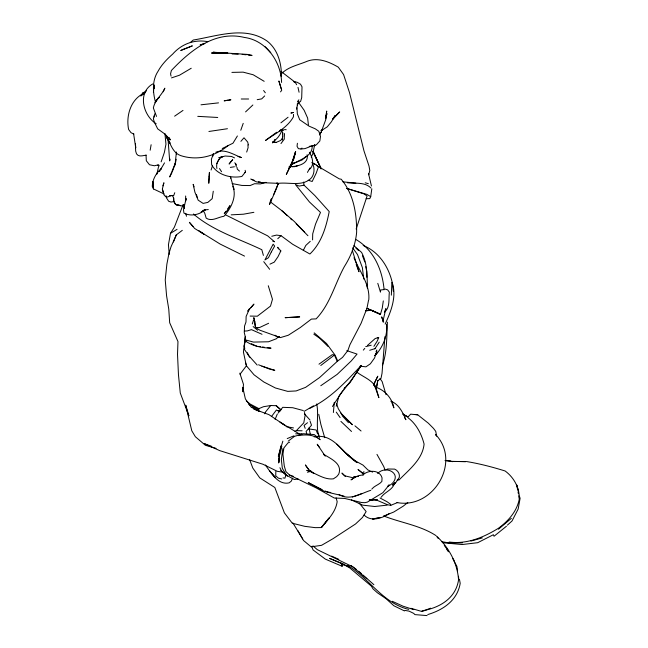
<?xml version="1.0" encoding="UTF-8"?>
<svg xmlns="http://www.w3.org/2000/svg" width="648" height="648" viewBox="0 0 648 648"><rect width="100%" height="100%" fill="white"/><g stroke="black" fill="none" stroke-linecap="round" stroke-linejoin="round"><path stroke-width="0.97" d="M185.612 201.415L185.66 195.996M312.198 146.189C312.409 157.529 298.088 159.748 290.903 165.321L286.335 174.361L292.961 160.258L295.642 151.77L292.961 160.258M312.587 239.898L312.709 233.847L315.544 224.087L320.501 212.406L309.38 201.901L295.391 184.469L299.109 186.089L304.034 185.166L314.871 195.575L329.216 211.564C326.163 226.962 321.602 242.83 309.898 254.008L292.669 244.272L280.997 235.678L276.534 235.086L271.763 236.269M176.216 159.262L175.033 165.07L176.418 152.142M387.423 322.145C386.605 336.45 387.277 351.329 382.547 365.043M391.351 295.164L391.846 282.455M368.769 299.943C370.211 284.488 359.51 271.407 353.978 257.758M293.528 114.413L293.414 116.867C287.226 127.899 275.384 133.439 265.461 140.494L276.631 132.257M279.58 457.115L278.681 462.794L279.15 453.689L280.973 445.775M282.609 136.096L282.39 140.033L282.658 138.121M384.944 336.596L382.028 373.329L381 378.4L377.735 380.813L376.496 387.617M282.844 136.299L282.666 132.791M284.229 138.299L284.537 133.529M169.938 195.583L171.509 195.51L167.087 197.13L164.365 195.591L162.364 189.046L163.904 182.768L162.915 185.822M240.052 374.212L246.386 365.828L243.429 352.107L245.26 336.66L244.272 332.594L244.547 326.049L245.981 322.016L246.127 316.459L249.658 308.399L247.763 311.186L253.959 304.098L250.906 307.565M244.62 344.606L245.26 336.66M281.588 82.458C281.119 61.673 266.077 40.273 244.353 37.438C214.836 30.237 190.204 50.649 171.372 70.502L170.562 73.848L171.048 76.124M176.369 154.005L176.515 152.215M333.38 412.525L334.295 402.295M213.281 191.225L212.18 198.661L207.838 202.395L203.108 203.399L198.191 200.183L194.918 192.213L193.169 184.356L194.076 186.875M153.406 92.437L154.24 84.945L154.37 88.533M366.152 198.677L369.749 198.644L370.713 196.652L371.822 188.803M278.681 462.794L279.612 455.042M297.408 143.281L297.043 146.262L298.38 148.651L300.745 148.959L302 148.068M275.829 471.436L275.756 475.867L278.365 478.135L281.767 478.969M363.569 473.988L363.901 471.525M282.828 448.716L281.345 459.618L282.358 468.358L286.359 475.154L294.322 479.52L298.153 478.994M383.308 300.907L382.255 308.173L380.408 314.442L366.946 308.335L361.114 323.239L349.912 344.744L347.871 350.503L342.549 357.388L337.268 361.373L319.594 377.557L305.621 387.35L296.12 390.947L287.72 391.376L275.408 387.982L263.809 381.98L254.032 374.795L246.702 366.12L245.43 362.524M325.579 118.616L326.705 111.051L325.806 119.516L321.084 132.314L319.577 134.841M314.742 144.52L312.749 153.851L311.251 157.172M156.881 174.239L158.574 166.487M150.174 150.206L151.122 144.731M368.485 300.534L366.946 308.335L380.408 314.442M183.117 204.638L174.401 227.124L170.489 233.329L168.431 244.79L169.233 254.397M376.407 388.209L377.735 380.813L378.408 380.279M185.782 200.459L186.13 198.555L183.497 209.952L183.959 213.119C190.885 216.667 199.446 214.836 205.141 209.782L201.131 212.018L205.432 209.831L208.283 209.563M212.779 156.346L213.305 153.544M296.573 109.067L297.327 105.203M270.661 202.16L271.358 198.669M154.103 117.013L154.799 113.789M170.06 159.141L169.671 160.923L168.051 139.344M280.025 454.28L281.791 446.318M278.308 456.241L282.836 441.142M272.468 142.933L272.719 141.928L276.113 142.439L280.754 140.413L282.471 137.935M325.652 118.714L326.957 113.611L325.677 117.167M336.231 406.239L338.847 396.43L342.719 390.744M154.313 115.409L153.39 118.819L154.248 121.929L157.683 128.847L165.11 134.209L170.375 139.879L169.039 137.441M270.791 199.795L269.519 204.412L276.485 188.544L277.879 184.502L277.214 183.271M382.798 321.781L385.892 308.626L384.483 312.069C390.388 307.5 388.468 298.736 389.367 292.199L387.626 289.85L384.888 288.992M211.118 169.987L212.576 165.321M246.686 152.061L248.111 147.614L247.892 144.828M376.861 351.022L374.584 357.963L370.373 363.812L365.934 366.841L360.094 366.161M252.283 323.927L253.498 320.25M297.594 104.725L298.72 101.38M466.471 461.53C479.569 463.652 492.464 467.054 505.124 470.983C513.945 477.495 519.494 487.652 519.348 498.725C517.031 511.329 508.453 520.838 498.474 528.241C483.643 537.386 466.965 544.442 449.177 542.012M161.149 161.846L164.389 152.385L165.961 144.221L164.924 133.609M157.108 173.551L157.756 171.663M356.149 229.044L367.084 196.044L364.136 193.938L346.769 188.463M240.789 130.248L243.211 123.363M172.328 171.696L175.268 163.466L169.663 176.969L172.004 172.611M174.758 192.723L173.696 195.575L169.995 195.664M213.289 154.232L211.386 159.197L211.637 164.746C217.242 175.049 230.947 178.597 241.874 176.459L245.527 171.898L245.13 170.319M264.813 413.837L265.518 411.974L270.71 405.518L276.226 405.705L281.054 409.763M291.576 163.806L295.496 151.826L294.038 158.566L288.943 168.407L290.498 165.637L293.212 162.737L289.332 167.832L289.721 166.73L290.085 167.241L289.081 166.601L294.864 166.585L291.859 166.625C298.38 166.244 309.08 163.499 307.063 154.791M216.894 168.488C215.719 163.701 218.206 158.687 222.677 156.646L218.821 157.772L225.131 156.022L231.563 156.468L234.544 157.918M273.772 194.392L275.335 190.472M173.462 241.996L176.288 234.924L182.299 230.34M377.29 337.713L378.683 337.543L377.339 340.88L373.912 346.34M275.092 419.353L277.336 414.015M385.171 324.113C390.914 311.518 396.73 297.165 392.405 283.241C388.889 267.065 379.007 251.74 363.172 245.487M275.643 189.686L278.389 183.352C289.291 181.983 303.102 186.997 311.591 177.674C314.766 173.146 314.815 167.071 311.947 162.389M163.256 91.773L164.843 88.177C161.781 95.28 154.751 100.124 153.357 107.965L156.516 116.405M292.596 478.167L291.284 481.14L289.105 482.873C280.43 484.842 274.25 477.382 269.803 471.096L275.27 477.374L269.949 471.428L265.364 464.989M176.288 234.924L171.04 246.734L168.966 253.409L166.876 264.157L165.24 279.912L166.577 295.772L168.772 309.201L169.679 322.745L177.973 341.536L177.52 354.391L178.459 374.722L180.274 392.996L188.811 415.708M373.451 384.88L377.792 376.196L373.475 385.276M282.196 129.916C280.454 133.998 278.178 138.259 274.266 140.624L275.222 139.587L273.764 141.531M376.026 351.678L376.82 350.001M278.632 248.921L277.571 247.277L280.843 250.93L277.943 256.811L274.25 262.14L269.933 264.157M303.337 250.331L305.807 245.43L310.238 241.331M216.756 163.693L219.105 159.222M159.408 171.599L164.519 162.875M156.832 99.419L155.026 102.7L158.622 97.629L157.885 98.626L159.4 97.322M379.21 342.185L374.876 348.81M161.044 169.217L161.579 168.261C156.29 172.781 152.531 179.277 152.256 186.316L153.471 188.949L163.976 193.93M307.427 172.384L310.06 167.889M237.395 135.975L232.964 143.216L225.553 146.837M141.288 95.71L143.176 92.769L146.529 90.858M332.456 406.499L340.5 394.106L351.321 380.125L361.22 365.691M361.171 365.407L350.041 382.604L344.736 387.99M280.309 130.118L279.32 131.593L280.576 129.916M343.829 389.124L344.939 387.496M374.949 355.558L377.201 352.277L374.973 355.404M225.966 211.256L224.257 213.654L227.383 210.365L229.959 205.643L227.683 208.85M280.535 91.878L281.718 90.226L278.875 80.976L281.2 88.655M140.875 95.912L143.176 92.769L140.77 95.774M332.554 119.102L335.227 115.482L331.371 121.816L327.256 126.854L321.489 130.548M280.973 143.581L284.391 138.98M271.714 416.227L276.421 410.014L278.891 411.334M297.44 101.704L298.882 99.833M278.203 413.06L282.731 407.325L292.726 407.714L303.296 410.557M375.03 355.639C382.766 347.45 387.893 335.551 386.483 324.211M311.575 546.329L313.106 549.982L325.337 559.119L342.071 566.247L343.983 563.946M363.317 350.114L364.8 348.373M256.284 410.654L257.523 409.204L263.444 406.725L270.71 405.518M240.902 141.337L243.996 137.789L247.674 142.042L248.403 144.974M407.681 417.263L410.654 414.161L417.766 414.833L428.369 423.225L433.504 428.401L435.748 431.365L436.639 436.096L435.416 434.387C461.935 461.546 433.366 509.547 396.957 502.565M252.874 104.984L245.568 111.902M319.829 133.674L321.084 132.314L319.634 133.496M282.131 73.07C288.773 66.712 298.671 64.832 306.982 61.333C317.666 57.056 328.973 61.722 338.288 67.173L343.578 74.552L349.539 92.721L363.982 150.919L369.012 166.05L369.806 170.521L368.704 174.725L368.51 173.543L371.434 185.976M279.588 336.579L277.871 337.203L276.461 338.718L268.507 341.771L253.498 342.087L245.049 339.771M332.967 119.119L339.698 111.918L335.016 116.47M294.937 431.179L296.395 430.637L303.766 422.877L305.168 415.117L304.43 412.476M244.831 172.627L245.527 171.898M381.154 497.267C384.92 491.751 392.923 489.985 394.527 482.995L393.895 484.048L395.45 482.622L392.486 485.125L395.879 482.541L399.29 477.398C400.01 473.874 397.896 470.521 394.673 469.12L387.585 468.982L386.435 469.711M306.042 431.511L311.51 425.226L310.092 421.273M264.668 95.936L261.719 98.877L257.207 99.679M360.693 366.007C345.465 382.255 329.954 399.055 309.339 408.54M309.266 169.573C314.871 165.232 312.522 157.391 309.38 152.272M371.774 489.119C374.479 485.652 379.129 484.801 381.866 481.464L382.053 477.908C379.825 469.549 368.096 469.743 362.921 474.984M277.757 238.715L280.997 235.678M305.67 156.686L302.235 159.878L293.301 163.515M507.4 525.123L512.001 521.008L518.173 509.028L520.109 498.272L519.51 496.514M498.466 529.23L511.369 518.319M506.436 526.241L494.035 536.26L493.379 534.721L477.698 542.7L462.178 544.531L442.916 542.765M190.277 42.533L193.266 40.03C217.388 36.11 245.114 25.58 267.235 41.156C277.862 49.499 281.686 63.601 281.418 76.626L280.876 75.2M367.465 345.441L375.184 338.531L378.683 337.543M142.439 94.989L144.577 93.28M407.819 502.492L403.283 506.12L393.757 512.033L384.24 515.849M152.758 83.94C137.125 92.745 143.111 115.595 156.184 123.784M280.924 122.828L288.068 117.231M307.525 422.739L304.082 425.404L305.176 428.336M377.638 473.445C381.38 469.5 387.423 468.755 392.016 471.695C398.812 476.361 393.83 483.967 387.869 486.235L389.189 484.85L382.919 492.658L367.351 502.111L364.986 502.678L361.641 502.532L344.663 498.434L334.303 498.02L316.289 487.976L289.583 475.057L285.906 471.566L284.278 466.017L282.933 454.191L283.921 447.881L287.996 442.908L289.648 442.163M288.239 441.15L294.492 436.347L303.458 433.715L314.264 434.597L317.147 436.971M320.768 365.496L334.417 355.064L337.268 361.373L337.608 360.774L335.024 355.072L326.471 343.456L314.191 332.861M280.228 251.392L280.843 250.93M318.986 364.184L332.303 354.65L334.417 355.064M320.776 385.738L337.203 374.35L351.224 360.968L357.048 354.091L346.818 350.633M174.62 116.178L183.003 110.411M321.157 130.637L322.639 129.624L321.035 130.718M228.112 145.573C214.812 156.557 197.308 161.004 180.662 155.593C172.166 152.572 170.408 142.86 166.18 135.95L169.995 142.997M170.489 233.329L177.05 229.327M304.066 411.407L313.494 405.826M191.233 68.251L179.456 75.233L171.518 77.882M352.512 479.042L351.005 479.876L353.962 477.665L358.611 475.632L363.488 474.846M145.29 92.713C131.042 98.204 125.736 115.474 128.62 129.47L130.985 132.654L133.828 134.128L133.601 133.674L135.732 147.752L135.424 143.726M389.31 513.572C382.134 518.295 371.174 522.126 364.119 515.087M222.264 148.538L224.726 147.242M281.208 131.09L283.865 130.118L282.301 129.389M268.612 323.279L259.532 327.564L255.596 327.434L259.799 330.172L280.373 337.616L288.311 335.235L300.316 327.524L311.388 319.083L316.119 318.881C330.245 304.139 334.814 283.986 344.372 266.571C350.933 256.187 355.598 244.515 356.643 232.211C356.756 213.573 353.606 193.857 341.188 179.221L339.317 178.88L316.192 165.24M376.261 499.94L387.609 504.792L390.785 505.319L397.726 502.475M427.802 614.547C443.289 609.938 457.431 600.332 460.202 583.313L459.416 579.174M287.234 438.575L293.884 435.853M365.723 346.639L371.199 345.206M430.539 608.172L422.091 611.55L410.856 608.278M370.753 490.309C360.442 493.638 349.847 500.985 339.074 494.635M298.023 103.121L300.615 101.355L301.709 97.605L302.017 86.832L300.526 84.208L297.092 82.239L293.544 81.567L295.302 82.385L296.646 84.734M309.444 146.918L304.957 148.611L300.964 149.016M362.119 493.444L352.293 497.081M369.725 350.276L375.403 348.502M310.538 146.407L314.798 145.112M296.055 166.204L297.853 165.661M204.849 43.546L200.119 44.882L203.788 43.87M470.934 541.04L482.306 537.913M307.379 472.222L311.364 471.25M422.01 610.813C439.223 608.067 455.828 598.477 458.557 579.855C457.48 563.42 449.153 548.143 437.392 536.884M184.583 205.1L180.995 205.934L175.519 204.363L173.794 201.326L173.632 197.875L173.794 201.326L175.519 204.363L177.066 205.294L180.047 205.448L175.519 204.363M264.165 183.003L260.172 183.935L254.575 183.7L250.104 185.563L241.85 185.433L232.122 183.57M158.711 164.778L154.394 165.775L149.486 164.746L146.318 160.761L146.035 154.977M205.432 209.831L203.01 210.373L204.744 213.216L206.177 218.133C211.912 221.956 217.995 217.015 223.884 216.319C230.858 208.688 237.225 196.482 232.729 186.195M380.255 517.477L372.543 518.999L378.732 517.971M227.894 100.165L224.159 100.853L230.915 99.808L228.833 99.995M253.87 212.317L243.421 214.204L231.182 214.853M215.768 152.256C224.767 148.489 233.118 154.483 241.364 157.537L238.002 156.452M208.915 131.471L227.44 128.725M309.234 146.375L315.212 145.476L316.613 144.544L319.845 140.94L320.501 136.372L318.8 131.277L315.244 128.806L309.064 126.158L299.716 119.75L297.351 113.87L296.962 107.811M375.168 499.827L377.12 499.738L369.303 500.078L372.236 499.948M174.28 201.52L170.991 202.046L168.65 201.245L166.293 197.616L166.172 195.842M230.332 167.395L234.406 166.755M397.159 480.152L399.136 479.893C409.082 469.638 422.601 459.31 424.092 444.091C421.613 434.184 416.47 424.148 408.208 417.903M383.81 289.591L380.635 289.988L380.449 292.118L377.792 283.354M218.522 102.87L200.993 104.806M387.01 505.156L374.747 506.493L362.71 505.165L351.354 499.892M298.55 435.618C306.002 434.29 314.094 434.638 320.153 439.717L317.674 437.756M314.15 436.882C333.72 432.629 342.873 453.916 357.153 462.648L344.882 452.369L350.957 457.464M377.12 499.738L369.303 500.078M244.361 331.071L247.334 330.901L251.456 329.638L262.027 334.303M146.084 155.228C142.844 155.463 138.785 157.367 136.509 153.851L135.667 151.081L135.448 144.852M261.46 182.59L266.223 182.412M358.044 476.393L353.614 476.952L355.622 477.033M231.903 72.39L243.121 72.147L253.198 74.771L264.181 81.324M462.47 542.878L449.064 542.903L441.628 541.671M241.25 98.998L248.638 98.998M295.691 433.828L301.952 433.828M278.34 183.335L260.925 182.631L256.414 181.845L250.687 179.01M449.834 461.433L465.75 461.611M250.104 316.07L257.337 316.2L270.5 306.099L272.476 299.295L268.28 285.752M283.184 472.246L277.304 471.315L262.934 464.243L219.696 450.619L204.233 443.637L211.653 446.359M449.688 461.335L465.548 461.635M232.138 53.978L238.164 54.116M357.672 476.531L355.663 476.483L358.328 476.547M296.395 430.637L302.122 430.799M207.797 41.683C194.416 39.107 181.594 43.983 172.668 54.108C167.03 59.09 161.717 64.557 158.088 71.199C151.94 80.522 152.726 92.38 155.642 102.651M197.778 116.357L217.72 117.474M347.328 182.76C355.12 183.651 364.889 181.837 370.891 187.969M427.129 615.6L414.906 614.612L413.724 613.397L409.074 611.129L404.838 610.4L404.425 610.902L393.854 605.759L386.046 598.703L377.33 592.734L372.981 588.83L371.409 586.165L349.774 567.948L341.123 563.104L329.597 558.382L349.394 566.943M258.366 181.788L260.326 181.918M355.841 183.133L342.873 181.829M445.022 460.517L450.919 461.093M330.78 492.529L324.324 491.281L308.254 482.582L322.096 489.629M242.158 54.375L246.119 54.797M248.103 55.007L252.064 55.428L247.196 54.4L213.176 52.213L218.149 52.804M276.113 142.439L272.719 141.928M222.134 53.274L224.127 53.509M415.23 414.509L417.766 414.833M258.649 346.445L260.561 346.712M262.464 346.98L264.376 347.247M267.235 347.644L271.05 348.179C261.776 347.838 252.088 346.186 244.596 340.338M308.618 428.887L316.175 429.997L317.326 433.172M283.014 477.892L284.918 478.167L285.898 475.178L285.079 473.583M284.585 129.503L286.214 129.746M445.686 460.525L452.588 461.668M285.971 426.603L293.512 427.939M310.522 471.137L306.747 470.359C315.527 472.789 323.611 479.99 333.347 478.856L336.676 476.653L338.685 474.255C342.922 463.555 330.48 458.703 323.49 454.151L324.599 455.512M354.245 478.054L344.453 475.754M343.926 496.052L327.135 492.148L328.358 492.529L325.207 491.022M365.229 182.801L368.331 183.668M216.076 448.367L205.408 445.306L195.372 436.744L191.784 430.774L185.693 405.13L188.868 415.668M346.615 188.406L366.865 194.376L370.713 196.652M308.213 180.241L312.174 181.489L316.208 173.17L318.371 167.03L315.973 164.6L312.247 162.818L314.604 164.26M413.789 609.638L403.016 606.188L392.283 601.287M261.881 366.169L274.793 370.324L269.819 369.182L258.56 364.784M272.8 241.226L274.509 241.777L267.648 235.84L225.528 214.844M289.583 475.057L293.22 476.264M278.219 410.411L280.033 411.059M251.537 179.318L254.097 180.241M375.151 387.002C384.645 389.821 392.121 398.099 393.879 407.867L391.854 402.643M253.571 408.969L268.928 414.639L284.634 425.161L280.033 422.123L298.979 433.747M408.783 609.395C383.106 603.329 369.247 578.51 347.62 565.348M157.618 165.151L159.473 165.872M256.195 410.046L259.718 411.448L251.197 407.228L245.373 398.909L242.757 387.342L242.911 391.765L243.47 384.345L239.833 373.151M338.783 559.354L331.622 556.114M372.624 472.117L367.91 469.938L362.969 465.086L355.201 460.825L345.943 453.47L336.887 444.188M379.987 313.867L371.782 310.327L365.918 310.708L371.782 310.327L373.702 311.202M383.551 515.905C400.837 522.798 420.293 525.334 436.088 535.669M258.584 409.139L248.84 404.563M251.238 343.699L256.746 346.178M390.793 401.209C398.779 403.939 402.748 412.484 405.891 419.718L404.474 417.425M244.523 256.106L220.19 244.094L200.102 231.636M252.226 407.106L257.969 410.111M259.492 408.961L250.071 403.996L246.289 400.829M380.068 498.012L387.034 501.73L390.428 504.136L390.785 505.319M402.983 414.08L407.835 416.875M403.769 414.68L406.993 416.648L402.918 414.113M274.995 335.219L277.871 337.203M313.818 334.174L319.634 338.199L328.066 346.478M198.588 230.429L203.99 234.252L194.659 228.477L189.386 222.321L193.177 226.606M355.679 239.355C373.588 249.553 382.49 269.957 384.086 289.794M350.941 565.51L356.408 569.438M357.332 372.519C364.046 377.46 373.037 380.327 376.52 388.622M270.475 201.949L281.605 210.47L294.249 221.43L304.746 232.268M363.35 473.591L358.02 469.452L362.783 473.599M281.111 71.466L295.302 82.385M253.157 326.568L257.661 330.278M354.934 425.833L361.066 431.001M366.792 578.769L352.739 566.814L317.301 549.65L312.968 545.883M287.42 476.183L281.637 471.226L279.92 467.726M280.786 470.286L285.096 474.053M353.962 245.705L361.576 252.412C367.586 263.469 367.011 276.299 367.448 288.498M358.692 571.204L361.584 573.772M363.034 575.06L373.88 584.699M355.922 248.135L358.571 250.541M281.605 210.47L287.42 215.784M290.336 218.441L291.786 219.769M296.152 223.754L307.938 235.726M239.46 171.121L237.306 169.152L236.998 167.435M345.587 476.491L341.917 473.072L344.461 475.689M277.085 406.507L276.226 405.705L280.722 409.981M340.921 421.411L351.516 431.471M193.469 213.994C213.087 230.866 238.739 238.658 261.808 249.707L263.404 255.409M265.072 46.656L270.734 52.674M257.224 365.083L248.451 355.371L247.479 352.698M342.079 415.595L348.478 422.699M309.987 420.001L304.398 413.797M359.178 503.026L366.152 511.572L362.459 517.485L355.566 523.965L332.934 538.747L321.57 545.316L311.137 546.839L303.523 540.497L297.853 530.631M245.414 340.192L246.645 341.642M340.686 412.962L352.447 424.756L341.917 414.493L338.24 408.621L336.587 403.461M263.744 261.671L269.641 269.285M263.598 90.518L265.34 92.769M444.269 545.462L447.744 550.014M436.63 536.374L438.25 538.496M352.609 247.86L357.51 254.543L362.394 267.665L363.714 279.029M379.914 378.473L382.15 381.575L386.038 394.713M319.691 447.695L317.204 444.22L325.288 456.2M298.833 102.773L304.139 110.265L307.638 118.082L308.399 124.813M336.28 412.144L340.127 417.596M244.28 349.199L249.877 357.315M219.486 168.553L221.576 171.712M446.755 549.285L448.4 551.796M452.806 558.495L453.9 560.172M166.382 137.595L169.962 143.087M234.795 162.761L236.212 164.981M302.713 538.942L292.839 522.887M276.971 182.971L277.879 184.502L277.069 183.044M453.227 559.499L456.889 566.368L457.593 570.815M376.958 454.37L383.762 466.568L385.082 470.165M244.636 340.532L245.487 342.152M312.652 151.227L320.801 168.075M172.554 195.777L173.648 198.086M313.34 151.843L321.011 168.577M313.43 152.061L319.748 165.831M362.418 255.604L364.792 261.93M319.991 166.309L321.076 168.974M383.705 322.259L381.656 316.88L382.652 319.788M356.189 264.384L358.968 271.755L352.31 250.314M249.683 459.748L252.793 468.05L259.759 477.868L274.833 487.49L284.383 512.868L292.289 523.236L304.771 526.338L315.187 527.642L321.359 527.569L328.941 518.133L321.359 527.569C327.783 519.712 335.688 512.236 337.171 501.674L336.126 497.915M318.209 433.212L319.545 437.449M243.972 345.773L244.831 348.413M306.261 432.192L306.707 433.553M341.123 563.104L342.071 566.247M324.713 437.684L320.857 424.359L318.751 414.291M183.246 204.622L184.332 208.494M185.684 213.33L186.494 216.238M230.85 178.208L230.348 176.386L234.139 189.394M518.603 491.816L516.731 484.988L517.663 489.896M162.364 189.046L163.288 192.634M318.784 436.444C315.641 425.947 319.002 414.68 316.71 403.939M196.506 194.611L197.186 197.259M282.779 133.14L282.479 131.917L282.674 134.347M308.958 428.02L310.416 434.589M297.999 87.367L299.068 92.243M365.739 266.62L366.695 271.301L366.881 277.287M297.221 103.996L297.554 105.729M518.035 491.856L518.416 493.817M518.789 495.785L519.348 498.725M153.471 188.949L152.831 181.553L153.228 186.17M235.783 163.677L236.253 166.763M458.42 576.258L458.695 578.113M303.604 182.072L304.034 185.166M392.405 283.241L393.304 291.365M367.092 284.261L367.189 287.25M209.158 176.669L208.769 183.271L209.426 172.368L209.158 176.669M271.342 251.91L268.458 257.71L264.935 259.929L273.132 244.191L274.639 246.094L271.342 251.91M230.437 162.259L229.092 164.041L232.713 159.635L230.437 162.259M293.204 112.533L291.033 113.019L293.204 112.533M182.38 49.645L180.768 50.568L192.351 45.862L182.38 49.645M299.643 316.864L285.241 317.69L299.643 316.864M220.757 52.974L211.491 53.031L227.853 53.144L220.757 52.974M313.98 473.51L308.983 470.003L305.435 465.086L308.983 470.003L313.98 473.51M376.326 388.97L374.309 384.734L378.877 397.653L376.326 388.97M254.842 321.732L253.814 317.617L255.353 326.681L254.842 321.732"/></g></svg>
